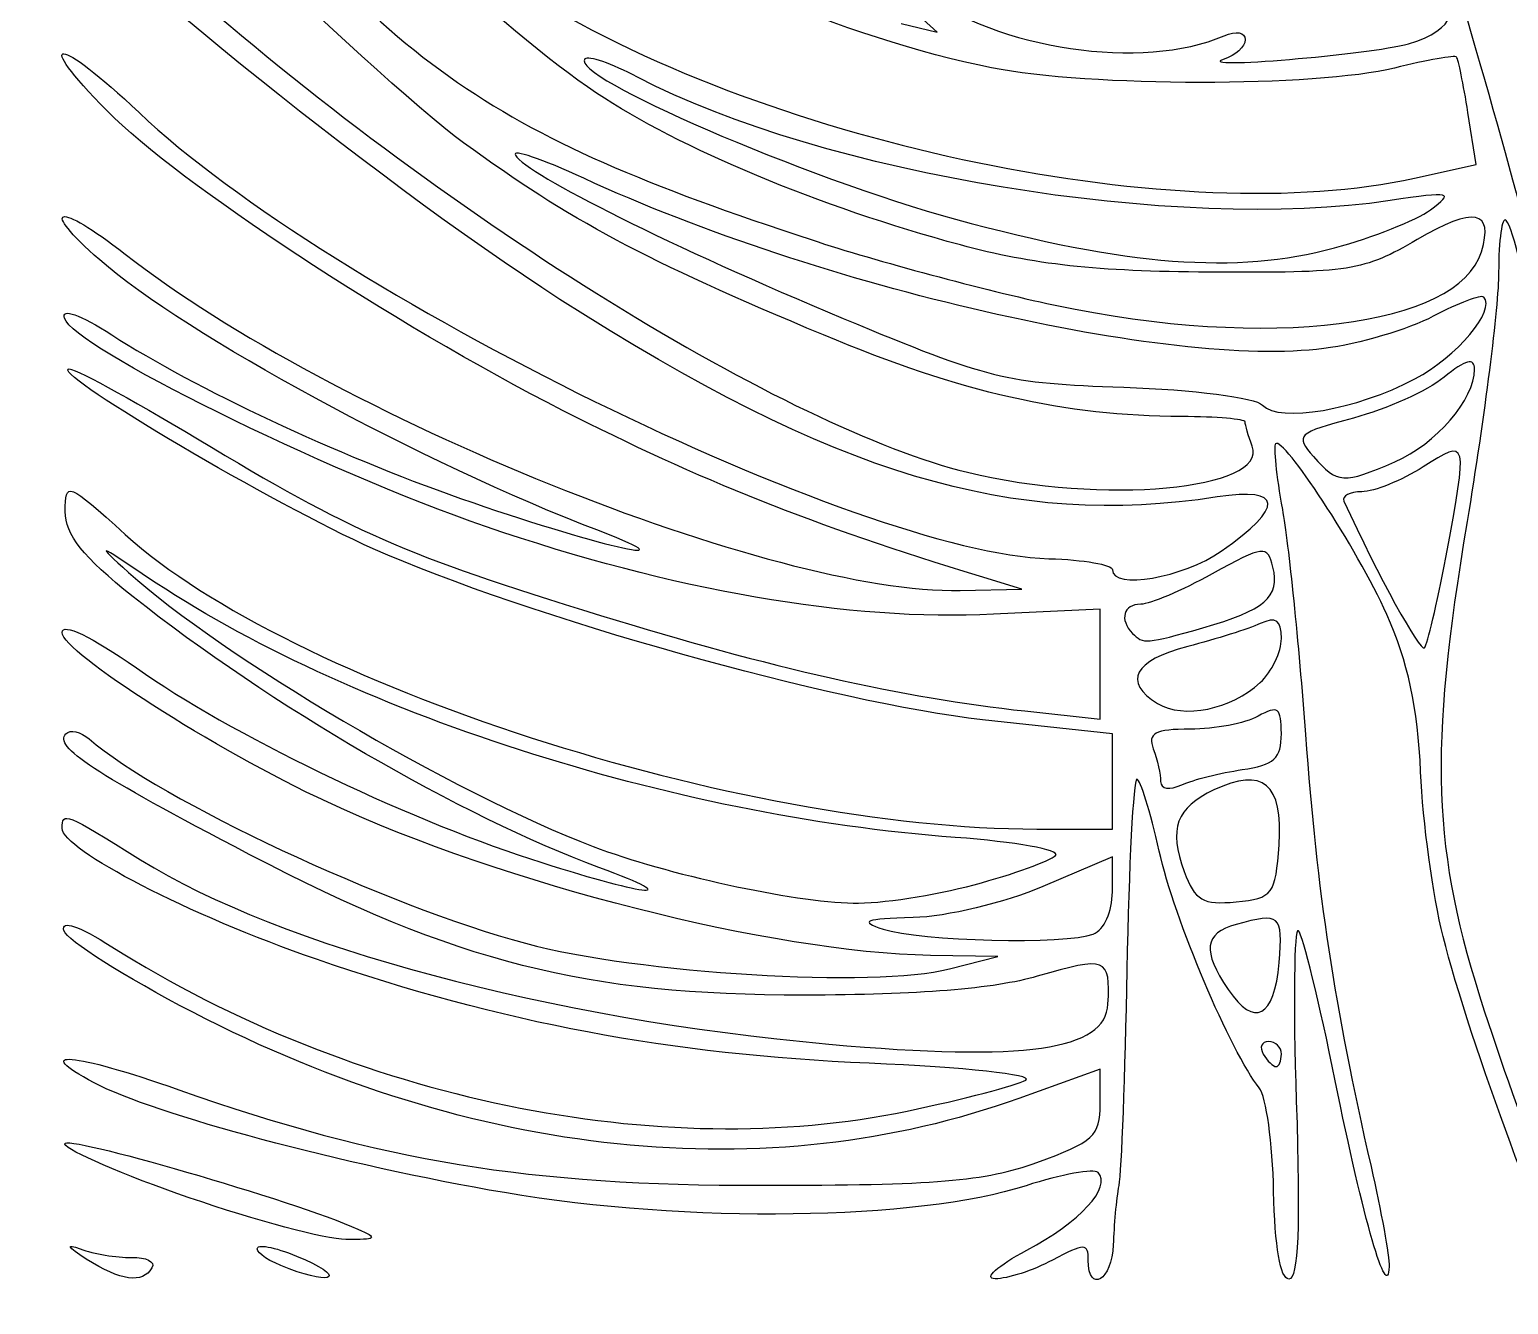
# Model space of a CAD drawing. Header units: millimetres. Extents: x 0.04 to 5.52, y 0.08 to 1.95.
# Drawn here: x 0.041 to 0.964, y 0.085 to 0.881 of the extents above; entities that cross this region are included whole.
import ezdxf

# ---------------------------------------------------------------- set-up
doc = ezdxf.new("R2010")
doc.units = ezdxf.units.MM
doc.layers.add('Layer_1', color=7, linetype='CONTINUOUS')

msp = doc.modelspace()

# ---------------------------------------------------------------- linework, layer by layer
at = {"layer": 'Layer_1', "color": 7}
for points in [[(0.584976, 0.884348), (0.607452, 0.878924), (0.581089, 0.90293)], [(0.905152, 0.787908), (0.943722, 0.796477), (0.938558, 0.828871)], [(0.621748, 0.530463), (0.66018, 0.531258), (0.633816, 0.539309)], [(0.662063, 0.455225), (0.709141, 0.450112), (0.709141, 0.484491), (0.709141, 0.518869), (0.642522, 0.51557)], [(0.669595, 0.381461), (0.716673, 0.381421), (0.716673, 0.411185), (0.716673, 0.440946), (0.635699, 0.449726)], [(0.716673, 0.342368), (0.716673, 0.364069), (0.673362, 0.345619)], [(0.614985, 0.294161), (0.645115, 0.301824), (0.60313, 0.302607)], [(0.709141, 0.209608), (0.709141, 0.231607), (0.658297, 0.213304)]]:
    msp.add_lwpolyline(points, dxfattribs=at)
for points in [[(0.855195, 0.744332)], [(0.905425, 0.662533)], [(0.892944, 0.610762)], [(0.924703, 0.551021)], [(0.773167, 0.507109)], [(0.808946, 0.472959)], [(0.797648, 0.418569)], [(0.820681, 0.371735)], [(0.63035, 0.346706)], [(0.704759, 0.31593)], [(0.8207, 0.298143)], [(0.822128, 0.240973)], [(0.140658, 0.151306)], [(0.076412, 0.113048)], [(0.663294, 0.118563)], [(0.197722, 0.108993)]]:
    msp.add_lwpolyline(points, close=True, dxfattribs=at)
for points in [[(1.03766, 0.757857), (0.966205, 0.945836), (0.953698, 1.031307), (0.972867, 1.200651)], [(0.311862, 0.810003), (0.253727, 0.852502), (0.061347, 1.040743), (0.061347, 1.055128)], [(0.885528, 1.060207), (0.977973, 0.761431), (1.003501, 0.658062), (1.014461, 0.538139)], [(0.394857, 0.840978), (0.334948, 0.881087), (0.238851, 0.972886), (0.181678, 1.044622)], [(0.122388, 1.03877), (0.266288, 0.857706), (0.323506, 0.816996), (0.529268, 0.749279)], [(0.641349, 0.856766), (0.549986, 0.874993), (0.43934, 0.922738), (0.362647, 0.977029)], [(0.37196, 0.712214), (0.254641, 0.78753), (0.061347, 0.944478), (0.061347, 0.964422)], [(0.596358, 0.904906), (0.64535, 0.868145), (0.735416, 0.854795), (0.786349, 0.876744)], [(0.142322, 0.903416), (0.304289, 0.761384), (0.514332, 0.631544), (0.626284, 0.60425)], [(0.3548, 0.90133), (0.506461, 0.808124), (0.760488, 0.755772), (0.905152, 0.787908)], [(0.901455, 0.871781), (0.931291, 0.880046), (0.937094, 0.900293), (0.907877, 0.894189)], [(0.089594, 0.829746), (0.041924, 0.878017), (0.058315, 0.877231), (0.109346, 0.828797)], [(0.786349, 0.876744), (0.793938, 0.880016), (0.799531, 0.879004), (0.799531, 0.874359)], [(0.786349, 0.862122), (0.766139, 0.855725), (0.877114, 0.865039), (0.901455, 0.871781)], [(0.799531, 0.874359), (0.799531, 0.869923), (0.793599, 0.864416), (0.786349, 0.862122)], [(0.387531, 0.862333), (0.377361, 0.851798), (0.524681, 0.78806), (0.618751, 0.762296)], [(0.420293, 0.851005), (0.404356, 0.859392), (0.389613, 0.86449), (0.387531, 0.862333)], [(0.931488, 0.863481), (0.93044, 0.864702), (0.913032, 0.861623), (0.892803, 0.856648)], [(0.938558, 0.828871), (0.935718, 0.846688), (0.932537, 0.862263), (0.931488, 0.863481)], [(0.889921, 0.773862), (0.757227, 0.753919), (0.5356, 0.790325), (0.420293, 0.851005)], [(0.892803, 0.856648), (0.843689, 0.844565), (0.702209, 0.84464), (0.641349, 0.856766)], [(0.621832, 0.746156), (0.534293, 0.769753), (0.446398, 0.806472), (0.394857, 0.840978)], [(0.373945, 0.642707), (0.266924, 0.697329), (0.134046, 0.784732), (0.089594, 0.829746)], [(0.109346, 0.828797), (0.228195, 0.715997), (0.559105, 0.553683), (0.677114, 0.550302)], [(0.536387, 0.689999), (0.424549, 0.736683), (0.378459, 0.761317), (0.311862, 0.810003)], [(0.386915, 0.787803), (0.360906, 0.799883), (0.341668, 0.806344), (0.344164, 0.802161)], [(0.344164, 0.802161), (0.351359, 0.790102), (0.443745, 0.744096), (0.548641, 0.700337)], [(0.848687, 0.681495), (0.753488, 0.669174), (0.533078, 0.719917), (0.386915, 0.787803)], [(0.915154, 0.768114), (0.930186, 0.779228), (0.928375, 0.779641), (0.889921, 0.773862)], [(0.084893, 0.736803), (0.045997, 0.770704), (0.058372, 0.773636), (0.100605, 0.740523)], [(0.855195, 0.744332), (0.879265, 0.750826), (0.906247, 0.761528), (0.915154, 0.768114)], [(0.94691, 0.741946), (0.954893, 0.768001), (0.942466, 0.770334), (0.906782, 0.749481)], [(0.618751, 0.762296), (0.725617, 0.733026), (0.794027, 0.727829), (0.855195, 0.744332)], [(0.962381, 0.761499), (0.959814, 0.764161), (0.957713, 0.749539), (0.957713, 0.729012)], [(1.002997, 0.527321), (0.995191, 0.61435), (0.971266, 0.752296), (0.962381, 0.761499)], [(0.529268, 0.749279), (0.569124, 0.736163), (0.636916, 0.717935), (0.679918, 0.708774)], [(0.906782, 0.749481), (0.87318, 0.729846), (0.865573, 0.728657), (0.776933, 0.729176)], [(0.100605, 0.740523), (0.22973, 0.63929), (0.50569, 0.528057), (0.621748, 0.530463)], [(0.776933, 0.729176), (0.7069, 0.729586), (0.667163, 0.733937), (0.621832, 0.746156)], [(0.679918, 0.708774), (0.813702, 0.680272), (0.932536, 0.695037), (0.94691, 0.741946)], [(0.396542, 0.567586), (0.285601, 0.610071), (0.138915, 0.689717), (0.084893, 0.736803)], [(0.957713, 0.729012), (0.957713, 0.708484), (0.948863, 0.638555), (0.938047, 0.573614)], [(0.782133, 0.588812), (0.654284, 0.568953), (0.542934, 0.602453), (0.37196, 0.712214)], [(0.905425, 0.662533), (0.931658, 0.676396), (0.956172, 0.705511), (0.948394, 0.713567)], [(0.948394, 0.713567), (0.94674, 0.71528), (0.932591, 0.709926), (0.916952, 0.701666)], [(0.0628, 0.700406), (0.060749, 0.706961), (0.072365, 0.702875), (0.092399, 0.689992)], [(0.916952, 0.701666), (0.901313, 0.693407), (0.870594, 0.68433), (0.848687, 0.681495)], [(0.325447, 0.570409), (0.224747, 0.605073), (0.068417, 0.682449), (0.0628, 0.700406)], [(0.548641, 0.700337), (0.639808, 0.662304), (0.649441, 0.65994), (0.723772, 0.657354)], [(0.092399, 0.689992), (0.14476, 0.656322), (0.232408, 0.615208), (0.309919, 0.587956)], [(0.759985, 0.639052), (0.686701, 0.639327), (0.622961, 0.653861), (0.536387, 0.689999)], [(0.942648, 0.668505), (0.942648, 0.676037), (0.937227, 0.674622), (0.923623, 0.663537)], [(0.255356, 0.556548), (0.194091, 0.583831), (0.059582, 0.663082), (0.065006, 0.6687)], [(0.065006, 0.6687), (0.066746, 0.670503), (0.103073, 0.650909), (0.145733, 0.625159)], [(0.892944, 0.610761), (0.918698, 0.621908), (0.942648, 0.649731), (0.942648, 0.668505)], [(0.723772, 0.657354), (0.767034, 0.65585), (0.806014, 0.650816), (0.810396, 0.64617)], [(0.810396, 0.64617), (0.821006, 0.63492), (0.868716, 0.643135), (0.905425, 0.662533)], [(0.923623, 0.663537), (0.913159, 0.655011), (0.887781, 0.643571), (0.867227, 0.638115)], [(0.633816, 0.539309), (0.530369, 0.570903), (0.458971, 0.599311), (0.373945, 0.642707)], [(0.799531, 0.635634), (0.799531, 0.63743), (0.781735, 0.638965), (0.759985, 0.639052)], [(0.867227, 0.638115), (0.831791, 0.628707), (0.830498, 0.627461), (0.842225, 0.614038)], [(0.803903, 0.620569), (0.801498, 0.62706), (0.799531, 0.633839), (0.799531, 0.635634)], [(0.145733, 0.625159), (0.242392, 0.566815), (0.27393, 0.552985), (0.397244, 0.514867)], [(0.626284, 0.60425), (0.710274, 0.583773), (0.814004, 0.593304), (0.803903, 0.620569)], [(0.818429, 0.622041), (0.817005, 0.620565), (0.818949, 0.602119), (0.822749, 0.581048)], [(0.887898, 0.515454), (0.869371, 0.556643), (0.823395, 0.627185), (0.818429, 0.622041)], [(0.924703, 0.551021), (0.938635, 0.625585), (0.9387, 0.625324), (0.910635, 0.607599)], [(0.842225, 0.614038), (0.857088, 0.597026), (0.860674, 0.596795), (0.892944, 0.610762)], [(0.910635, 0.607599), (0.897171, 0.599095), (0.87994, 0.592125), (0.872345, 0.592109)], [(0.06323, 0.579833), (0.06323, 0.598768), (0.064415, 0.598312), (0.10075, 0.565389)], [(0.784654, 0.555021), (0.824256, 0.582815), (0.823331, 0.595211), (0.782133, 0.588812)], [(0.872345, 0.592109), (0.864749, 0.592093), (0.859737, 0.589447), (0.861207, 0.586228)], [(0.309919, 0.587956), (0.391249, 0.559361), (0.460616, 0.543049), (0.396542, 0.567586)], [(0.861207, 0.586228), (0.88244, 0.539722), (0.908668, 0.491862), (0.911381, 0.494672)], [(0.105601, 0.526566), (0.07406, 0.551664), (0.06323, 0.565278), (0.06323, 0.579833)], [(0.822749, 0.581048), (0.82655, 0.559977), (0.833038, 0.49678), (0.837168, 0.440611)], [(0.938047, 0.573614), (0.91394, 0.428873), (0.916061, 0.368385), (0.948758, 0.268094)], [(0.10075, 0.565389), (0.203663, 0.472137), (0.48354, 0.381642), (0.669595, 0.381461)], [(0.642522, 0.51557), (0.552708, 0.511122), (0.442104, 0.530251), (0.325447, 0.570409)], [(0.114075, 0.539045), (0.083164, 0.559957), (0.082169, 0.560187), (0.102776, 0.541656)], [(0.635699, 0.449726), (0.544798, 0.459581), (0.350654, 0.514107), (0.255356, 0.556548)], [(0.71666, 0.543318), (0.716689, 0.530757), (0.760932, 0.538372), (0.784654, 0.555021)], [(0.816862, 0.544934), (0.813327, 0.558936), (0.81152, 0.558737), (0.778855, 0.540746)], [(0.677114, 0.550302), (0.698857, 0.54968), (0.716652, 0.546535), (0.71666, 0.543318)], [(0.773167, 0.507108), (0.811575, 0.518032), (0.821487, 0.526613), (0.816862, 0.544934)], [(0.911381, 0.494672), (0.913286, 0.496644), (0.919281, 0.522002), (0.924703, 0.551021)], [(0.102776, 0.541656), (0.161532, 0.48882), (0.305068, 0.404148), (0.392777, 0.370583)], [(0.618649, 0.376269), (0.441673, 0.389281), (0.238623, 0.454785), (0.114075, 0.539045)], [(0.778855, 0.540746), (0.759993, 0.530358), (0.73998, 0.521858), (0.734383, 0.521858)], [(0.396313, 0.35752), (0.310566, 0.38915), (0.190696, 0.458853), (0.105601, 0.526566)], [(0.734383, 0.521858), (0.723577, 0.521858), (0.720873, 0.512307), (0.729228, 0.503652)], [(0.061347, 0.504195), (0.061347, 0.510516), (0.079618, 0.501785), (0.107645, 0.48207)], [(0.397244, 0.514867), (0.502681, 0.482274), (0.5862, 0.463465), (0.662063, 0.455225)], [(0.808946, 0.509767), (0.801696, 0.506491), (0.781359, 0.500049), (0.763751, 0.495454)], [(0.822128, 0.500495), (0.822128, 0.512068), (0.818963, 0.514294), (0.808946, 0.509767)], [(0.909016, 0.417247), (0.907292, 0.457116), (0.901021, 0.486278), (0.887898, 0.515454)], [(0.227062, 0.398183), (0.156938, 0.430787), (0.061347, 0.491939), (0.061347, 0.504195)], [(0.729228, 0.503652), (0.735782, 0.496863), (0.737673, 0.497012), (0.773167, 0.507109)], [(0.808946, 0.472959), (0.816196, 0.479727), (0.822128, 0.492118), (0.822128, 0.500495)], [(0.763751, 0.495454), (0.729979, 0.486641), (0.722984, 0.473424), (0.74492, 0.459875)], [(0.107645, 0.48207), (0.166211, 0.440873), (0.272793, 0.3892), (0.35362, 0.362815)], [(0.74492, 0.459875), (0.760868, 0.450026), (0.790968, 0.456178), (0.808946, 0.472959)], [(0.822128, 0.441063), (0.822128, 0.457357), (0.820102, 0.458867), (0.807558, 0.451913)], [(0.063598, 0.440965), (0.066303, 0.443769), (0.072835, 0.442351), (0.078113, 0.437816)], [(0.765324, 0.443836), (0.743192, 0.443836), (0.738573, 0.441367), (0.742231, 0.431494)], [(0.807558, 0.451913), (0.799545, 0.44747), (0.780539, 0.443836), (0.765324, 0.443836)], [(0.178101, 0.365671), (0.080939, 0.416457), (0.055859, 0.432949), (0.063598, 0.440965)], [(0.078113, 0.437816), (0.122913, 0.399343), (0.263011, 0.333678), (0.350494, 0.310149)], [(0.797648, 0.41857), (0.817593, 0.421476), (0.822128, 0.425643), (0.822128, 0.441063)], [(0.837168, 0.440611), (0.844532, 0.340462), (0.854914, 0.271998), (0.878091, 0.170733)], [(0.742231, 0.431494), (0.744746, 0.424706), (0.746803, 0.415553), (0.746803, 0.411153)], [(0.759985, 0.409078), (0.767235, 0.412338), (0.784183, 0.416608), (0.797648, 0.418569)], [(0.820681, 0.371735), (0.82334, 0.409826), (0.810735, 0.420419), (0.780008, 0.405917)], [(0.923043, 0.314401), (0.916677, 0.339777), (0.910365, 0.386058), (0.909016, 0.417247)], [(0.731909, 0.412584), (0.729744, 0.412569), (0.72697, 0.359027), (0.725745, 0.293597)], [(0.745869, 0.367744), (0.740356, 0.392419), (0.734074, 0.412597), (0.731909, 0.412584)], [(0.746803, 0.411153), (0.746803, 0.40648), (0.752283, 0.405617), (0.759985, 0.409078)], [(0.60313, 0.302607), (0.504318, 0.30445), (0.337438, 0.346863), (0.227062, 0.398183)], [(0.780008, 0.405917), (0.756426, 0.394787), (0.751714, 0.381773), (0.761556, 0.354959)], [(0.061347, 0.381989), (0.061347, 0.392459), (0.062799, 0.391873), (0.11031, 0.362238)], [(0.219965, 0.300217), (0.140918, 0.327505), (0.061347, 0.368526), (0.061347, 0.381989)], [(0.392777, 0.370583), (0.43793, 0.353303), (0.517374, 0.335988), (0.555026, 0.33522)], [(0.681248, 0.365019), (0.684549, 0.368433), (0.65638, 0.373495), (0.618649, 0.376269)], [(0.793876, 0.336057), (0.81687, 0.338353), (0.818503, 0.340528), (0.820681, 0.371735)], [(0.11031, 0.362238), (0.197188, 0.308048), (0.366603, 0.262661), (0.53966, 0.247213)], [(0.524595, 0.277824), (0.38777, 0.277706), (0.30738, 0.298096), (0.178101, 0.365671)], [(0.35362, 0.362815), (0.423982, 0.339846), (0.454479, 0.336064), (0.396313, 0.35752)], [(0.63035, 0.346707), (0.655042, 0.353366), (0.677946, 0.361606), (0.681248, 0.365019)], [(0.80831, 0.219893), (0.790599, 0.241998), (0.755278, 0.325632), (0.745869, 0.367744)], [(0.761556, 0.354959), (0.768199, 0.336859), (0.773116, 0.333984), (0.793876, 0.336057)], [(0.555026, 0.33522), (0.571762, 0.334866), (0.605659, 0.340048), (0.63035, 0.346706)], [(0.673362, 0.345619), (0.64954, 0.335472), (0.613102, 0.326736), (0.592387, 0.326207)], [(0.704759, 0.31593), (0.711672, 0.318678), (0.716673, 0.329777), (0.716673, 0.342368)], [(0.062454, 0.318082), (0.060554, 0.324851), (0.071711, 0.32109), (0.092399, 0.307984)], [(0.592387, 0.326207), (0.56211, 0.325431), (0.558417, 0.324018), (0.573556, 0.318997)], [(0.8207, 0.298143), (0.823144, 0.328097), (0.821503, 0.329549), (0.793881, 0.321881)], [(0.14294, 0.267064), (0.100339, 0.28919), (0.064121, 0.312148), (0.062454, 0.318082)], [(0.573556, 0.318997), (0.59629, 0.311456), (0.688102, 0.309309), (0.704759, 0.31593)], [(0.793881, 0.321881), (0.773862, 0.316324), (0.772548, 0.305548), (0.788935, 0.281313)], [(0.832789, 0.317999), (0.830016, 0.320684), (0.829411, 0.272847), (0.831443, 0.211695)], [(0.855736, 0.22437), (0.845888, 0.273181), (0.835561, 0.315314), (0.832789, 0.317999)], [(1.001478, 0.102305), (0.992713, 0.105333), (0.939168, 0.25012), (0.923043, 0.314401)], [(0.092399, 0.307984), (0.242486, 0.212913), (0.434901, 0.173129), (0.588598, 0.205388)], [(0.350494, 0.310149), (0.420568, 0.291302), (0.568567, 0.282355), (0.614985, 0.294161)], [(0.564861, 0.235281), (0.441172, 0.240497), (0.335129, 0.260463), (0.219965, 0.300217)], [(0.713944, 0.272255), (0.715491, 0.301235), (0.712977, 0.302221), (0.6698, 0.289562)], [(0.788935, 0.281313), (0.805314, 0.25709), (0.817894, 0.263755), (0.8207, 0.298143)], [(0.6698, 0.289562), (0.643207, 0.281766), (0.595143, 0.27788), (0.524595, 0.277824)], [(0.725745, 0.293597), (0.72452, 0.228167), (0.722237, 0.167612), (0.720672, 0.159029)], [(0.53966, 0.247213), (0.662856, 0.236216), (0.712401, 0.243335), (0.713944, 0.272255)], [(0.948758, 0.268094), (0.961316, 0.229575), (0.977682, 0.184015), (0.985128, 0.16685)], [(0.658297, 0.213304), (0.501738, 0.156946), (0.31807, 0.176106), (0.14294, 0.267064)], [(0.081362, 0.223018), (0.041013, 0.244315), (0.067517, 0.242161), (0.134107, 0.21873)], [(0.814151, 0.248775), (0.809764, 0.248775), (0.808269, 0.245263), (0.810829, 0.240973)], [(0.810829, 0.240973), (0.81339, 0.236681), (0.81698, 0.23317), (0.818807, 0.23317)], [(0.822128, 0.240973), (0.822128, 0.245264), (0.818538, 0.248775), (0.814151, 0.248775)], [(0.818807, 0.23317), (0.820633, 0.23317), (0.822128, 0.236682), (0.822128, 0.240973)], [(0.662591, 0.224737), (0.668272, 0.228029), (0.624293, 0.232775), (0.564861, 0.235281)], [(0.337308, 0.154482), (0.237255, 0.171522), (0.118858, 0.203226), (0.081362, 0.223018)], [(0.588598, 0.205388), (0.623614, 0.212737), (0.65691, 0.221444), (0.662591, 0.224737)], [(0.889332, 0.108313), (0.888593, 0.084683), (0.873174, 0.137946), (0.855736, 0.22437)], [(0.134107, 0.21873), (0.261789, 0.173804), (0.351814, 0.159048), (0.498231, 0.159048)], [(0.817308, 0.155272), (0.816728, 0.185361), (0.812679, 0.21444), (0.80831, 0.219893)], [(0.669595, 0.173329), (0.70469, 0.186003), (0.709141, 0.190086), (0.709141, 0.209608)], [(0.831443, 0.211695), (0.834062, 0.132911), (0.832694, 0.100519), (0.82675, 0.100539)], [(0.063098, 0.184817), (0.060929, 0.191557), (0.206645, 0.149226), (0.245893, 0.131715)], [(0.140658, 0.151306), (0.09935, 0.165541), (0.064448, 0.180621), (0.063098, 0.184817)], [(0.498231, 0.159048), (0.606552, 0.159048), (0.637099, 0.161595), (0.669595, 0.173329)], [(0.707734, 0.167007), (0.705182, 0.169648), (0.684965, 0.165959), (0.662806, 0.158802)], [(0.663294, 0.118582), (0.696519, 0.136185), (0.716486, 0.157942), (0.707734, 0.167007)], [(0.878091, 0.170733), (0.884475, 0.142839), (0.889533, 0.11475), (0.889332, 0.108313)], [(0.662806, 0.158802), (0.595129, 0.136946), (0.451467, 0.13504), (0.337308, 0.154482)], [(0.720672, 0.159029), (0.719107, 0.150446), (0.717567, 0.133769), (0.71725, 0.121968)], [(0.238361, 0.125209), (0.225932, 0.125327), (0.181966, 0.137071), (0.140658, 0.151306)], [(0.82675, 0.100539), (0.821488, 0.100555), (0.817969, 0.120956), (0.817308, 0.155272)], [(0.245893, 0.131715), (0.258698, 0.126002), (0.257567, 0.125025), (0.238361, 0.125209)], [(0.076412, 0.113048), (0.064484, 0.120628), (0.063103, 0.122926), (0.072646, 0.119316)], [(0.197722, 0.108994), (0.187799, 0.113106), (0.181354, 0.118204), (0.1834, 0.120323)], [(0.1834, 0.120323), (0.185446, 0.122441), (0.198649, 0.118992), (0.21274, 0.112658)], [(0.701608, 0.112415), (0.701608, 0.123085), (0.699305, 0.123085), (0.679385, 0.112415)], [(0.71725, 0.121968), (0.716661, 0.10003), (0.701608, 0.090837), (0.701608, 0.112415)], [(0.072646, 0.119316), (0.080932, 0.116182), (0.095315, 0.113811), (0.104609, 0.114048)], [(0.117347, 0.107503), (0.111382, 0.097506), (0.098025, 0.099315), (0.076412, 0.113048)], [(0.104609, 0.114048), (0.113903, 0.114284), (0.119635, 0.111339), (0.117347, 0.107503)], [(0.21274, 0.112658), (0.240642, 0.100115), (0.227116, 0.096815), (0.197722, 0.108993)], [(0.643606, 0.100731), (0.636106, 0.100849), (0.644903, 0.10882), (0.663294, 0.118563)], [(0.679385, 0.112415), (0.667162, 0.105868), (0.651061, 0.10061), (0.643606, 0.100731)]]:
    msp.add_open_spline(points, degree=3, dxfattribs=at)

doc.saveas('drawing.dxf')
